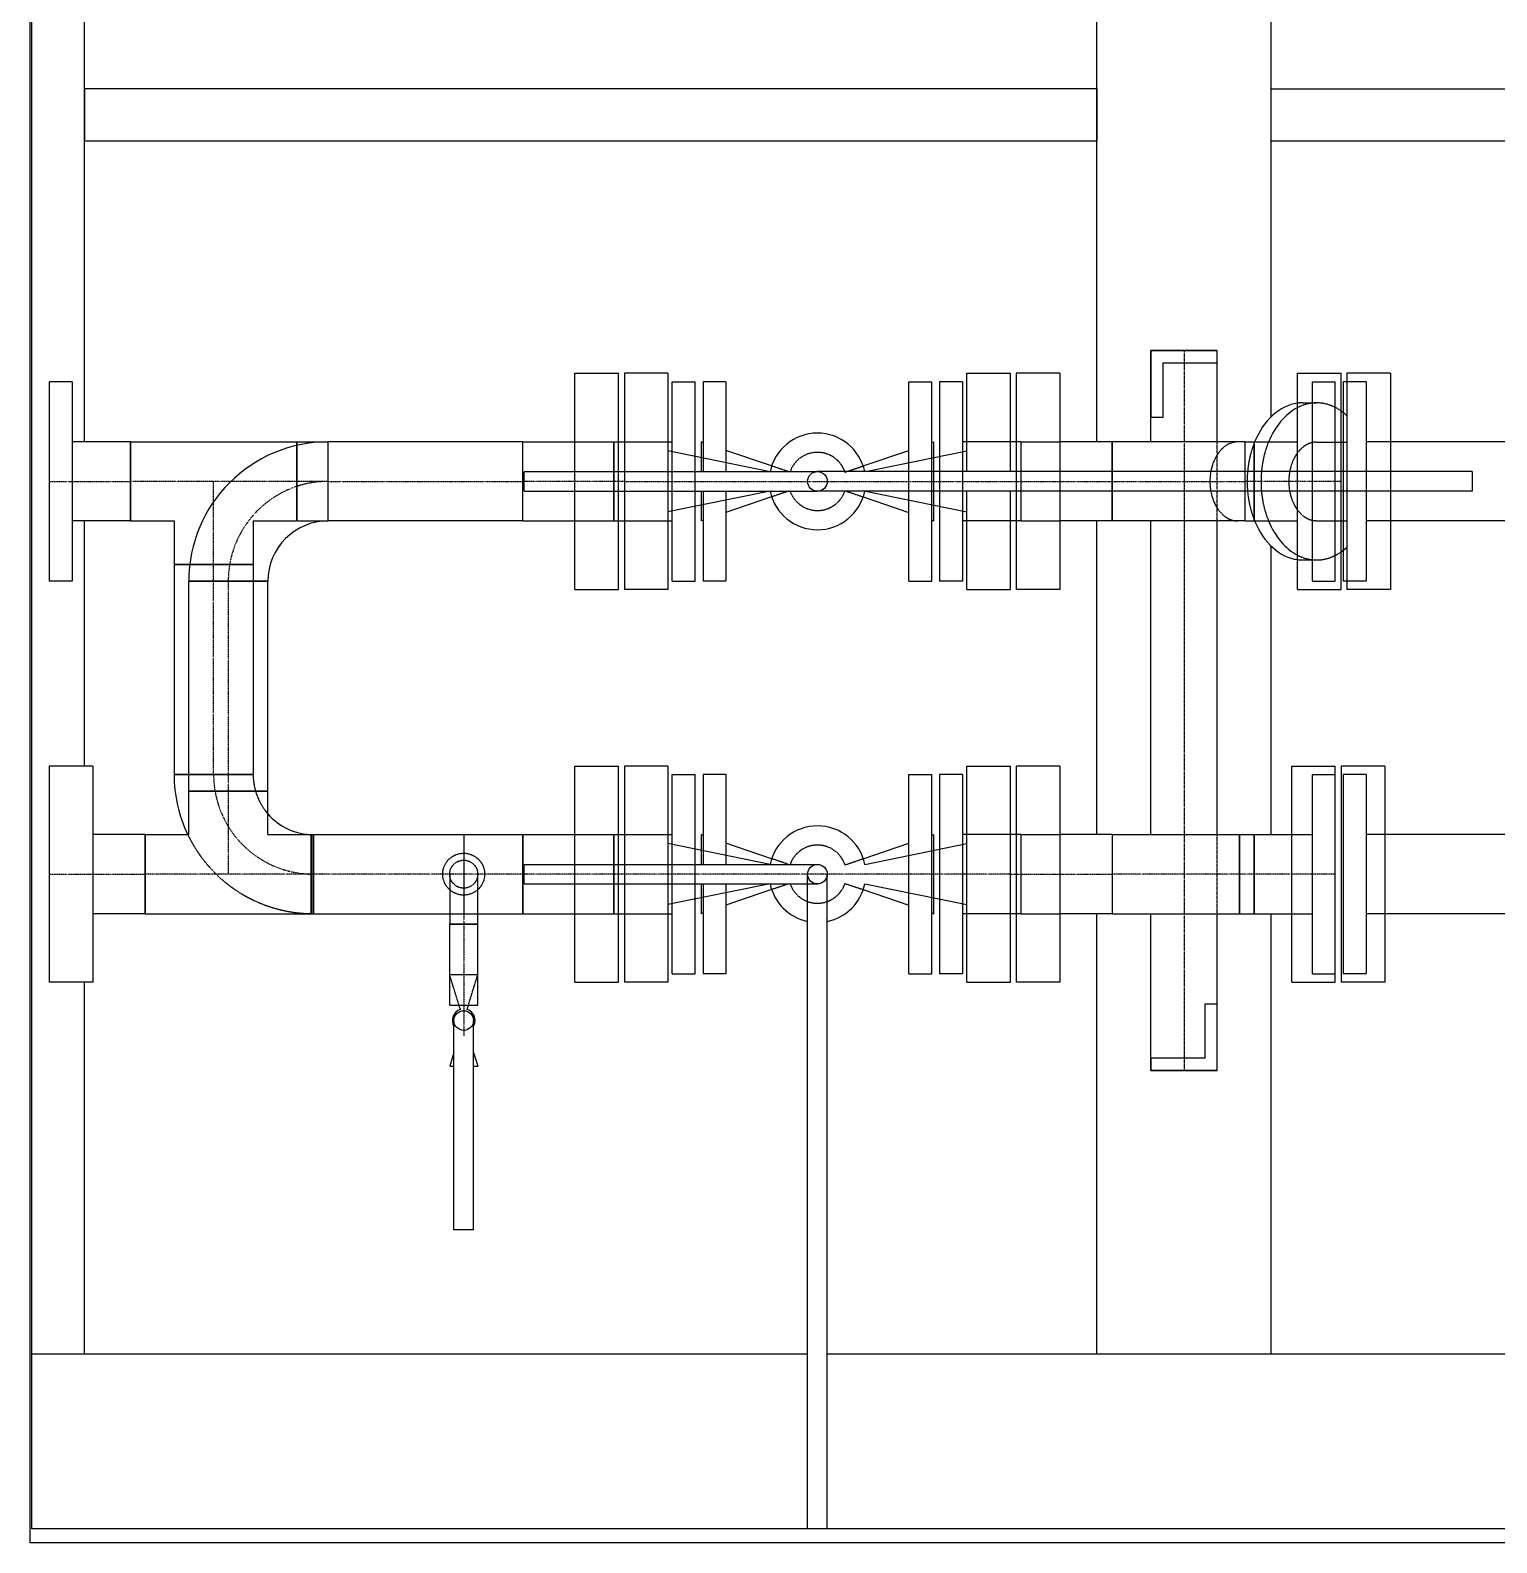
# Model space of a CAD drawing. Header units: millimetres. Extents: x -10011772 to -8149599, y 2847708 to 3434448.
# Drawn here: x -9500857 to -9498617, y 3161839 to 3164150 of the extents above; entities that cross this region are included whole.
import ezdxf

# ---------------------------------------------------------------- set-up
doc = ezdxf.new("R2010")
doc.units = ezdxf.units.MM
for name, pattern in [('DASHDOT2', [0.5, 0.25, -0.125, 0, -0.125]), ('DIVIDE2', [0.625, 0.25, -0.125, 0, -0.125, 0, -0.125]), ('HIDDEN2', [0.1875, 0.125, -0.0625])]:
    doc.linetypes.add(name, pattern=pattern)
doc.layers.add('总平面底图', color=9, linetype='Continuous')

# ---------------------------------------------------------------- blocks, each defined once
blk = doc.blocks.new('总平面底图 爆炸危险区 LOCATION I')
at = {"layer": '总平面底图'}
for p, q in [((224298.7, 117195.6), (224298.7, 119395.6)), ((232798.7, 117195.6), (224298.7, 117195.6))]:
    blk.add_line(p, q, dxfattribs=at)
at = {"layer": '总平面底图', "linetype": 'Continuous'}
for p, q in [((224300, 117339.7), (224300, 119273)), ((224340.1, 118036.5), (224340.1, 119273)), ((225113.3, 118036.5), (225113.3, 118976.1)), ((225246.6, 118055.8), (225246.6, 118976.1)), ((225113.3, 118306.3), (224340.1, 118306.3)), ((224340.1, 118306.3), (224340.1, 118266.2)), ((225113.3, 118306.3), (225113.3, 118266.2)), ((225246.6, 118266.2), (225246.6, 118306.3)), ((225246.6, 118306.3), (226310, 118306.3)), ((225113.3, 118266.2), (224340.1, 118266.2)), ((225653, 118266.2), (225246.6, 118266.2)), ((225154.6, 118106.3), (225205.4, 118106.3)), ((225154.6, 118036.5), (225154.6, 118106.3)), ((225205.4, 118106.3), (225154.6, 118106.3)), ((225154.6, 118106.3), (225154.6, 118055.5)), ((225205.4, 118036.5), (225205.4, 118106.3)), ((225205.4, 118096.8), (225205.4, 118106.3)), ((224714.7, 118006.3), (224714.7, 118088.9)), ((224714.7, 118088.9), (224748.1, 118088.9)), ((224748.1, 118006.3), (224748.1, 118088.9)), ((224752.5, 118088.9), (224752.5, 118006.3)), ((224785.8, 118088.9), (224752.5, 118088.9)), ((224785.8, 118088.9), (224785.8, 118006.3)), ((225014.1, 118013.8), (225014.1, 118088.9)), ((225014.1, 118088.9), (225047.4, 118088.9)), ((225047.4, 118013.8), (225047.4, 118088.9)), ((225051.8, 118088.9), (225051.8, 118013.8)), ((225085.2, 118088.9), (225051.8, 118088.9)), ((225085.2, 118088.9), (225085.2, 118013.8)), ((225164.1, 118096.8), (225205.4, 118096.8)), ((225164.1, 118055.5), (225164.1, 118096.8)), ((225266.6, 118013.8), (225266.6, 118088.9)), ((225266.6, 118088.9), (225300, 118088.9)), ((225300, 118013.8), (225300, 118088.9)), ((225304.4, 118088.9), (225304.4, 118013.8)), ((225337.7, 118088.9), (225304.4, 118088.9)), ((225337.7, 118088.9), (225337.7, 118013.8)), ((224313.3, 118082.5), (224313.3, 118006.3)), ((224330.8, 118082.5), (224313.3, 118082.5)), ((224330.8, 118082.5), (224330.8, 118006.3)), ((224789.1, 118029), (224789.1, 118082.5)), ((224789.1, 118082.5), (224806.6, 118082.5)), ((224806.6, 118025.4), (224806.6, 118082.5)), ((224812.6, 118082.5), (224812.6, 118024.2)), ((224830.1, 118082.5), (224812.6, 118082.5)), ((224830.1, 118082.5), (224830.1, 118020.6)), ((224969.8, 118020.6), (224969.8, 118082.5)), ((224969.8, 118082.5), (224987.3, 118082.5)), ((224987.3, 118024.2), (224987.3, 118082.5)), ((224993.3, 118082.5), (224993.3, 118025.4)), ((225010.8, 118082.5), (224993.3, 118082.5)), ((225010.8, 118082.5), (225010.8, 118029)), ((225301.5, 118082.5), (225301.5, 118059)), ((225304.4, 118082.5), (225301.5, 118082.5)), ((225154.6, 118055.5), (225164.1, 118055.5)), ((224375.3, 118036.5), (224330.8, 118036.5)), ((224375.3, 118036.5), (224375.3, 118006.3)), ((224375.3, 117976.1), (224375.3, 118036.5)), ((224375.3, 118036.5), (224502.3, 118036.5)), ((224502.3, 118036.5), (224502.3, 118033.7)), ((224502.3, 118036.5), (224526.2, 118036.5)), ((224502.3, 118033.7), (224502.3, 118036.5)), ((224526.2, 117976.1), (224526.2, 118036.5)), ((224674.9, 118036.5), (224526.2, 118036.5)), ((224526.2, 117976.1), (224526.2, 118036.5)), ((224674.9, 118006.3), (224674.9, 118036.5)), ((224674.9, 118036.5), (224714.7, 118036.5)), ((224674.9, 117976.1), (224674.9, 118036.5)), ((224748.1, 118036.5), (224752.5, 118036.5)), ((224785.8, 118036.5), (224789.1, 118036.5)), ((224811.1, 118036.5), (224811.1, 118024.5)), ((224812.6, 118035.9), (224811.1, 118036.5)), ((224987.3, 118035.9), (224988.9, 118036.5)), ((224988.9, 118024.5), (224988.9, 118036.5)), ((225014.1, 118036.5), (225010.8, 118036.5)), ((225051.8, 118036.5), (225047.4, 118036.5)), ((225125, 118036.5), (225085.2, 118036.5)), ((225125, 118036.5), (225125, 118013.8)), ((225125, 118013.8), (225125, 118036.5)), ((225226.8, 118036.5), (225125, 118036.5)), ((225226.8, 118013.8), (225226.8, 118036.5)), ((225226.8, 118036.5), (225266.6, 118036.5)), ((225226.8, 118013.8), (225226.8, 118036.5)), ((225300, 118036.3), (225304.4, 118036.3)), ((225454.4, 118036.5), (225337.7, 118036.5)), ((224863.8, 118013.7), (224785.8, 118029.6)), ((224865, 118018.1), (224830.1, 118030)), ((224934.9, 118018.1), (224969.8, 118030)), ((224936.6, 118013.8), (225014.1, 118029.6)), ((224748.1, 118013.8), (224752.5, 118013.8)), ((224863.3, 118013.8), (224863.9, 118013.8)), ((225400, 118013.8), (224900, 118013.8)), ((225400, 118013.8), (225400, 118006.3)), ((224313.3, 118006.3), (224313.3, 117930.1)), ((224330.8, 118006.3), (224330.8, 117930.1)), ((224375.3, 118006.3), (224375.3, 117976.1)), ((224674.9, 117976.1), (224674.9, 118006.3)), ((224714.7, 117923.8), (224714.7, 118006.3)), ((224748.1, 117923.8), (224748.1, 118006.3)), ((224748.1, 117998.8), (224752.5, 117998.8)), ((224752.5, 118006.3), (224752.5, 117923.8)), ((224785.8, 118006.3), (224785.8, 117923.8)), ((224863.8, 117998.9), (224785.8, 117983)), ((224863.3, 117998.8), (224863.9, 117998.8)), ((225400, 117998.8), (224900, 117998.8)), ((224936.6, 117998.8), (225014.1, 117983)), ((225014.1, 117923.8), (225014.1, 117998.8)), ((225047.4, 117923.8), (225047.4, 117998.8)), ((225051.8, 117998.8), (225051.8, 117923.8)), ((225085.2, 117998.8), (225085.2, 117923.8)), ((225125, 117998.8), (225125, 117976.1)), ((225125, 117976.1), (225125, 117998.8)), ((225226.8, 117976.1), (225226.8, 117998.8)), ((225226.8, 117976.1), (225226.8, 117998.8)), ((225266.6, 117923.8), (225266.6, 117998.8)), ((225300, 117923.8), (225300, 117998.8)), ((225304.4, 117998.8), (225304.4, 117923.8)), ((225337.7, 117998.8), (225337.7, 117923.8)), ((225400, 118006.3), (225400, 117998.8)), ((224806.6, 117930.1), (224806.6, 117987.2)), ((224811.1, 117988.1), (224811.1, 117976.1)), ((224812.6, 117988.4), (224812.6, 117930.1)), ((224865, 117994.5), (224830.1, 117982.6)), ((224830.1, 117992), (224830.1, 117930.1)), ((224934.9, 117994.5), (224969.8, 117982.6)), ((224969.8, 117930.1), (224969.8, 117992)), ((224987.3, 117930.1), (224987.3, 117988.4)), ((224988.9, 117976.1), (224988.9, 117988.1)), ((224993.3, 117987.2), (224993.3, 117930.1)), ((224375.3, 117976.1), (224330.8, 117976.1)), ((224340.1, 117788.9), (224340.1, 117976.1)), ((224375.3, 117976.1), (224408.6, 117976.1)), ((224408.6, 117976.1), (224408.6, 117942.8)), ((224674.9, 117976.1), (224526.2, 117976.1)), ((224674.9, 117976.1), (224714.7, 117976.1)), ((224748.1, 117976.1), (224752.5, 117976.1)), ((224785.8, 117976.1), (224789.1, 117976.1)), ((224789.1, 117930.1), (224789.1, 117983.6)), ((224812.6, 117976.7), (224811.1, 117976.1)), ((224987.3, 117976.7), (224988.9, 117976.1)), ((225010.8, 117983.6), (225010.8, 117930.1)), ((225014.1, 117976.1), (225010.8, 117976.1)), ((225051.8, 117976.1), (225047.4, 117976.1)), ((225125, 117976.1), (225085.2, 117976.1)), ((225113.3, 117736.5), (225113.3, 117976.1)), ((225226.8, 117976.1), (225125, 117976.1)), ((225154.6, 117736.5), (225154.6, 117976.1)), ((225205.4, 117736.5), (225205.4, 117976.1)), ((225226.8, 117976.1), (225266.6, 117976.1)), ((225300, 117976.3), (225304.4, 117976.3)), ((225454.4, 117976.1), (225337.7, 117976.1)), ((225246.6, 117736.5), (225246.6, 117956.8)), ((225301.5, 117953.6), (225301.5, 117930.1)), ((224420.6, 117942.8), (224408.6, 117942.8)), ((224408.6, 117942.8), (224408.6, 117782.5)), ((224408.6, 117942.8), (224420.6, 117942.8)), ((224330.8, 117930.1), (224313.3, 117930.1)), ((224419.8, 117930.1), (224480.1, 117930.1)), ((224419.8, 117769.8), (224419.8, 117930.1)), ((224480.1, 117930.1), (224419.8, 117930.1)), ((224480.1, 117769.8), (224480.1, 117930.1)), ((224789.1, 117930.1), (224806.6, 117930.1)), ((224830.1, 117930.1), (224812.6, 117930.1)), ((224969.8, 117930.1), (224987.3, 117930.1)), ((225010.8, 117930.1), (224993.3, 117930.1)), ((225304.4, 117930.1), (225301.5, 117930.1)), ((224714.7, 117923.8), (224748.1, 117923.8)), ((224785.8, 117923.8), (224752.5, 117923.8)), ((225014.1, 117923.8), (225047.4, 117923.8)), ((225085.2, 117923.8), (225051.8, 117923.8)), ((225266.6, 117923.8), (225300, 117923.8)), ((225337.7, 117923.8), (225304.4, 117923.8)), ((224313.3, 117788.9), (224313.3, 117706.3)), ((224346.6, 117788.9), (224313.3, 117788.9)), ((224346.6, 117788.9), (224346.6, 117706.3)), ((224714.7, 117706.3), (224714.7, 117788.9)), ((224714.7, 117788.9), (224748.1, 117788.9)), ((224748.1, 117706.3), (224748.1, 117788.9)), ((224752.5, 117788.9), (224752.5, 117706.3)), ((224785.8, 117788.9), (224752.5, 117788.9)), ((224785.8, 117788.9), (224785.8, 117706.3)), ((225014.1, 117706.3), (225014.1, 117788.9)), ((225014.1, 117788.9), (225047.4, 117788.9)), ((225047.4, 117706.3), (225047.4, 117788.9)), ((225051.8, 117788.9), (225051.8, 117706.3)), ((225085.2, 117788.9), (225051.8, 117788.9)), ((225085.2, 117788.9), (225085.2, 117706.3)), ((225262.2, 117623.8), (225262.2, 117788.9)), ((225262.2, 117788.9), (225295.5, 117788.9)), ((225295.5, 117623.8), (225295.5, 117788.9)), ((225300, 117788.9), (225300, 117623.8)), ((225333.3, 117788.9), (225300, 117788.9)), ((225333.3, 117788.9), (225333.3, 117623.8)), ((224408.6, 117782.5), (224419.8, 117782.5)), ((224419.8, 117782.5), (224408.6, 117782.5)), ((224789.1, 117729), (224789.1, 117782.5)), ((224789.1, 117782.5), (224806.6, 117782.5)), ((224806.6, 117725.4), (224806.6, 117782.5)), ((224812.6, 117782.5), (224812.6, 117724.2)), ((224830.1, 117782.5), (224812.6, 117782.5)), ((224830.1, 117782.5), (224830.1, 117720.6)), ((224969.8, 117720.6), (224969.8, 117782.5)), ((224969.8, 117782.5), (224987.3, 117782.5)), ((224987.3, 117724.2), (224987.3, 117782.5)), ((224993.3, 117782.5), (224993.3, 117725.4)), ((225010.8, 117782.5), (224993.3, 117782.5)), ((225010.8, 117782.5), (225010.8, 117729)), ((224419.8, 117769.8), (224480.1, 117769.8)), ((224450, 117769.8), (224419.8, 117769.8)), ((224419.8, 117736.5), (224419.8, 117769.8)), ((224480.1, 117769.8), (224450, 117769.8)), ((224480.1, 117736.5), (224480.1, 117769.8)), ((224386.5, 117736.5), (224346.6, 117736.5)), ((224386.5, 117676.1), (224386.5, 117736.5)), ((224386.5, 117736.5), (224419.8, 117736.5)), ((224386.5, 117736.5), (224386.5, 117706.3)), ((224480.1, 117736.5), (224513.4, 117736.5)), ((224513.4, 117676.1), (224513.4, 117736.5)), ((224513.5, 117736.5), (224513.5, 117676.1)), ((224513.5, 117736.5), (224674.9, 117736.5)), ((224629.8, 117736.5), (224629.8, 117676.1)), ((224674.9, 117706.3), (224674.9, 117736.5)), ((224674.9, 117736.5), (224714.7, 117736.5)), ((224674.9, 117736.5), (224674.9, 117676.1)), ((224748.1, 117736.5), (224752.5, 117736.5)), ((224785.8, 117736.5), (224789.1, 117736.5)), ((224811.1, 117736.5), (224811.1, 117724.5)), ((224812.6, 117735.9), (224811.1, 117736.5)), ((224987.3, 117735.9), (224988.9, 117736.5)), ((224988.9, 117724.5), (224988.9, 117736.5)), ((225014.1, 117736.5), (225010.8, 117736.5)), ((225051.8, 117736.5), (225047.4, 117736.5)), ((225125, 117736.5), (225085.2, 117736.5)), ((225125, 117736.5), (225125, 117706.3)), ((225125, 117736.5), (225125, 117676.1)), ((225125, 117736.5), (225222.3, 117736.5)), ((225222.3, 117676.1), (225222.3, 117736.5)), ((225222.3, 117736.5), (225262.2, 117736.5)), ((225222.3, 117736.5), (225222.3, 117676.1)), ((225450, 117736.5), (225333.3, 117736.5)), ((224863.8, 117713.7), (224785.8, 117729.6)), ((224865, 117718.1), (224830.1, 117730)), ((224934.9, 117718.1), (224969.8, 117730)), ((224936.1, 117713.7), (225014.1, 117729.6)), ((224748.1, 117713.8), (224752.5, 117713.8)), ((224863.3, 117713.8), (224863.9, 117713.8)), ((224313.3, 117706.3), (224313.3, 117623.8)), ((224346.6, 117706.3), (224346.6, 117623.8)), ((224386.5, 117706.3), (224386.5, 117676.1)), ((224674.9, 117676.1), (224674.9, 117706.3)), ((224714.7, 117623.8), (224714.7, 117706.3)), ((224748.1, 117623.8), (224748.1, 117706.3)), ((224748.1, 117698.8), (224752.5, 117698.8)), ((224752.5, 117706.3), (224752.5, 117623.8)), ((224785.8, 117706.3), (224785.8, 117623.8)), ((224863.8, 117698.9), (224785.8, 117683)), ((224863.3, 117698.8), (224863.9, 117698.8)), ((224892.5, 117206.3), (224892.5, 117706.3)), ((224907.5, 117206.3), (224907.5, 117706.3)), ((224936.1, 117698.9), (225014.1, 117683)), ((225014.1, 117623.8), (225014.1, 117706.3)), ((225047.4, 117623.8), (225047.4, 117706.3)), ((225051.8, 117706.3), (225051.8, 117623.8)), ((225085.2, 117706.3), (225085.2, 117623.8)), ((225125, 117706.3), (225125, 117676.1)), ((224806.6, 117630.1), (224806.6, 117687.2)), ((224811.1, 117688.1), (224811.1, 117676.1)), ((224812.6, 117688.4), (224812.6, 117630.1)), ((224865, 117694.5), (224830.1, 117682.6)), ((224830.1, 117692), (224830.1, 117630.1)), ((224934.9, 117694.5), (224969.8, 117682.6)), ((224969.8, 117630.1), (224969.8, 117692)), ((224987.3, 117630.1), (224987.3, 117688.4)), ((224988.9, 117676.1), (224988.9, 117688.1)), ((224993.3, 117687.2), (224993.3, 117630.1)), ((224386.5, 117676.1), (224346.6, 117676.1)), ((224386.5, 117676.1), (224513.4, 117676.1)), ((224513.5, 117676.1), (224674.9, 117676.1)), ((224619.1, 117676.1), (224619.1, 117668.2)), ((224640.5, 117668.2), (224640.5, 117676.1)), ((224674.9, 117676.1), (224714.7, 117676.1)), ((224748.1, 117676.1), (224752.5, 117676.1)), ((224785.8, 117676.1), (224789.1, 117676.1)), ((224789.1, 117630.1), (224789.1, 117683.6)), ((224812.6, 117676.7), (224811.1, 117676.1)), ((224987.3, 117676.7), (224988.9, 117676.1)), ((225010.8, 117683.6), (225010.8, 117630.1)), ((225014.1, 117676.1), (225010.8, 117676.1)), ((225051.8, 117676.1), (225047.4, 117676.1)), ((225125, 117676.1), (225085.2, 117676.1)), ((225113.3, 117339.7), (225113.3, 117676.1)), ((225125, 117676.1), (225222.3, 117676.1)), ((225154.6, 117556.3), (225154.6, 117676.1)), ((225205.4, 117556.3), (225205.4, 117676.1)), ((225222.3, 117676.1), (225262.2, 117676.1)), ((225246.6, 117339.7), (225246.6, 117676.1)), ((225450, 117676.1), (225333.3, 117676.1)), ((224629.8, 117668.2), (224619.1, 117668.2)), ((224619.1, 117668.2), (224640.5, 117668.2)), ((224619.1, 117606.3), (224619.1, 117668.2)), ((224640.5, 117668.2), (224629.8, 117668.2)), ((224640.5, 117606.3), (224640.5, 117668.2)), ((224640.5, 117629.3), (224619.1, 117629.3)), ((224789.1, 117630.1), (224806.6, 117630.1)), ((224830.1, 117630.1), (224812.6, 117630.1)), ((224969.8, 117630.1), (224987.3, 117630.1)), ((225010.8, 117630.1), (224993.3, 117630.1)), ((224346.6, 117623.8), (224313.3, 117623.8)), ((224340.1, 117339.7), (224340.1, 117623.8)), ((224714.7, 117623.8), (224748.1, 117623.8)), ((224785.8, 117623.8), (224752.5, 117623.8)), ((225014.1, 117623.8), (225047.4, 117623.8)), ((225085.2, 117623.8), (225051.8, 117623.8)), ((225262.2, 117623.8), (225295.5, 117623.8)), ((225333.3, 117623.8), (225300, 117623.8)), ((224619.1, 117606.3), (224640.5, 117606.3)), ((224627.3, 117602.8), (224626.2, 117606.3)), ((224632.4, 117602.8), (224633.4, 117606.3)), ((225195.9, 117607.1), (225195.9, 117565.8)), ((225205.4, 117607.1), (225195.9, 117607.1)), ((225205.4, 117556.3), (225205.4, 117607.1)), ((224622.3, 117434.5), (224622.3, 117594.5)), ((224637.3, 117434.5), (224637.3, 117594.5)), ((224622.3, 117570), (224619.1, 117559.7)), ((224637.3, 117570), (224640.5, 117559.7)), ((224619.1, 117559.7), (224622.3, 117559.7)), ((224637.3, 117559.7), (224640.5, 117559.7)), ((225195.9, 117565.8), (225154.6, 117565.8)), ((225154.6, 117565.8), (225154.6, 117556.3)), ((225205.4, 117556.3), (225154.6, 117556.3)), ((225154.6, 117556.3), (225205.4, 117556.3)), ((224629.8, 117434.5), (224622.3, 117434.5)), ((224637.3, 117434.5), (224629.8, 117434.5)), ((224300, 117206.3), (224300, 117339.7)), ((224892.5, 117339.7), (224300, 117339.7)), ((224340.1, 117339.7), (224300, 117339.7)), ((225994.3, 117339.7), (224907.5, 117339.7)), ((225246.6, 117339.7), (225113.3, 117339.7)), ((224892.5, 117206.3), (224300, 117206.3)), ((224900, 117206.3), (224892.5, 117206.3)), ((224907.5, 117206.3), (224900, 117206.3)), ((225994.3, 117206.3), (224907.5, 117206.3))]:
    blk.add_line(p, q, dxfattribs=at)
at = {"layer": '总平面底图', "linetype": 'DASHDOT2'}
for p, q in [((225180, 118106.3), (225180, 117556.3)), ((225205.4, 117976.1), (225205.4, 118036.5)), ((225205.4, 117676.1), (225205.4, 117736.5)), ((225205.4, 117556.3), (225205.4, 117607.1))]:
    blk.add_line(p, q, dxfattribs=at)
at = {"layer": '总平面底图', "linetype": 'HIDDEN2'}
for p, q in [((225278, 117930.1), (225278, 118082.5)), ((225278, 118082.5), (225295.5, 118082.5)), ((225295.5, 117930.1), (225295.5, 118082.5)), ((225319, 118082.5), (225304.4, 118082.5)), ((225319, 118082.5), (225319, 117930.1)), ((225270.6, 118066.3), (225281.2, 118066.3)), ((225301.5, 118059), (225301.5, 117953.6)), ((224502.3, 118033.7), (224502.3, 117976.1)), ((224502.3, 117976.1), (224502.3, 118033.7)), ((224714.7, 118036.5), (224744.6, 118036.5)), ((224744.6, 118006.3), (224744.6, 118036.5)), ((224744.6, 118036.5), (224748.1, 118036.5)), ((224744.6, 118036.5), (224744.6, 117976.1)), ((224752.5, 118036.5), (224785.8, 118036.5)), ((225047.4, 118036.5), (225014.1, 118036.5)), ((225055.3, 118036.5), (225051.8, 118036.5)), ((225055.3, 118036.5), (225055.3, 117976.1)), ((225055.3, 118036.5), (225085.2, 118036.5)), ((225055.3, 118036.5), (225055.3, 118006.3)), ((225233.5, 117976.1), (225233.5, 118036.5)), ((225233.5, 118036.5), (225233.5, 117976.1)), ((225277.6, 118036.5), (225278, 118036.5)), ((225281.2, 118036.3), (225300, 118036.3)), ((225337.7, 118036.5), (225319, 118036.5)), ((224789.1, 118006.3), (224789.1, 118029)), ((224806.6, 118006.3), (224806.6, 118025.4)), ((224811.1, 118024.5), (224811.1, 118013.8)), ((224812.6, 118024.2), (224812.6, 118013.8)), ((224830.1, 118020.6), (224830.1, 118013.8)), ((224969.8, 118006.3), (224969.8, 118020.6)), ((224987.3, 118006.3), (224987.3, 118024.2)), ((224988.9, 117988.1), (224988.9, 118024.5)), ((224993.3, 118025.4), (224993.3, 118006.3)), ((225010.8, 118029), (225010.8, 118006.3)), ((224676.1, 118006.3), (224676.1, 118013.8)), ((224676.1, 118013.8), (224748.1, 118013.8)), ((224752.5, 118013.8), (224863.3, 118013.8)), ((224863.9, 118013.8), (224900, 118013.8)), ((224877.8, 118013.8), (224865, 118018.1)), ((224921, 118013.4), (224934.9, 118018.1)), ((225051.8, 118013.8), (225051.8, 118006.3)), ((225085.2, 118013.8), (225085.2, 118006.3)), ((225125, 118013.8), (225125, 118006.3)), ((225125, 117998.8), (225125, 118013.8)), ((225226.8, 117998.8), (225226.8, 118013.8)), ((225226.8, 117998.8), (225226.8, 118013.8)), ((225266.6, 117998.8), (225266.6, 118013.8)), ((225300, 117998.8), (225300, 118013.8)), ((225304.4, 118013.8), (225304.4, 117998.8)), ((225337.7, 118013.8), (225337.7, 117998.8)), ((224676.1, 117998.8), (224676.1, 118006.3)), ((224676.1, 117998.8), (224748.1, 117998.8)), ((224744.6, 117976.1), (224744.6, 118006.3)), ((224752.5, 117998.8), (224863.3, 117998.8)), ((224789.1, 117983.6), (224789.1, 118006.3)), ((224806.6, 117987.2), (224806.6, 118006.3)), ((224811.1, 117998.8), (224811.1, 117988.1)), ((224812.6, 117998.8), (224812.6, 117988.4)), ((224830.1, 117998.8), (224830.1, 117992)), ((224863.9, 117998.8), (224900, 117998.8)), ((224877.8, 117998.8), (224865, 117994.5)), ((224921, 117999.2), (224934.9, 117994.5)), ((224969.8, 117992), (224969.8, 118006.3)), ((224987.3, 117988.4), (224987.3, 118006.3)), ((224993.3, 118006.3), (224993.3, 117987.2)), ((225010.8, 118006.3), (225010.8, 117983.6)), ((225051.8, 118006.3), (225051.8, 117998.8)), ((225055.3, 118006.3), (225055.3, 117976.1)), ((225085.2, 118006.3), (225085.2, 117998.8)), ((225125, 118006.3), (225125, 117998.8)), ((224468.9, 117976.1), (224502.3, 117976.1)), ((224468.9, 117976.1), (224468.9, 117942.8)), ((224502.3, 117976.1), (224526.2, 117976.1)), ((224714.7, 117976.1), (224744.6, 117976.1)), ((224744.6, 117976.1), (224748.1, 117976.1)), ((224752.5, 117976.1), (224785.8, 117976.1)), ((225047.4, 117976.1), (225014.1, 117976.1)), ((225055.3, 117976.1), (225051.8, 117976.1)), ((225055.3, 117976.1), (225085.2, 117976.1)), ((225277.6, 117976.1), (225278, 117976.1)), ((225281.2, 117976.3), (225300, 117976.3)), ((225337.7, 117976.1), (225319, 117976.1)), ((224468.9, 117942.8), (224420.6, 117942.8)), ((224420.6, 117942.8), (224468.9, 117942.8)), ((224468.9, 117942.8), (224468.9, 117782.5)), ((225270.6, 117946.3), (225281.2, 117946.3)), ((225278, 117930.1), (225295.5, 117930.1)), ((225319, 117930.1), (225304.4, 117930.1)), ((224419.8, 117782.5), (224468.9, 117782.5)), ((224468.9, 117782.5), (224419.8, 117782.5)), ((225278, 117630.1), (225278, 117782.5)), ((225278, 117782.5), (225295.5, 117782.5)), ((225301.5, 117782.5), (225301.5, 117630.1)), ((225319, 117782.5), (225301.5, 117782.5)), ((225319, 117782.5), (225319, 117630.1)), ((224515, 117736.5), (224515, 117676.1)), ((224515, 117676.1), (224515, 117736.5)), ((224714.7, 117736.5), (224744.6, 117736.5)), ((224744.6, 117736.5), (224744.6, 117676.1)), ((224744.6, 117706.3), (224744.6, 117736.5)), ((224744.6, 117736.5), (224748.1, 117736.5)), ((224752.5, 117736.5), (224785.8, 117736.5)), ((225047.4, 117736.5), (225014.1, 117736.5)), ((225055.3, 117736.5), (225051.8, 117736.5)), ((225055.3, 117736.5), (225055.3, 117706.3)), ((225055.3, 117736.5), (225055.3, 117676.1)), ((225055.3, 117736.5), (225085.2, 117736.5)), ((225233.5, 117676.1), (225233.5, 117736.5)), ((225233.5, 117736.5), (225233.5, 117676.1)), ((225262.2, 117736.5), (225278, 117736.5)), ((225333.3, 117736.5), (225319, 117736.5)), ((224789.1, 117706.3), (224789.1, 117729)), ((224806.6, 117706.3), (224806.6, 117725.4)), ((224811.1, 117724.5), (224811.1, 117713.8)), ((224812.6, 117724.2), (224812.6, 117713.8)), ((224830.1, 117720.6), (224830.1, 117713.8)), ((224969.8, 117706.3), (224969.8, 117720.6)), ((224987.3, 117706.3), (224987.3, 117724.2)), ((224988.9, 117688.1), (224988.9, 117724.5)), ((224993.3, 117725.4), (224993.3, 117706.3)), ((225010.8, 117729), (225010.8, 117706.3)), ((224676.1, 117706.3), (224676.1, 117713.8)), ((224676.1, 117713.8), (224748.1, 117713.8)), ((224752.5, 117713.8), (224863.3, 117713.8)), ((224863.9, 117713.8), (224900, 117713.8)), ((224877.8, 117713.8), (224865, 117718.1)), ((224921, 117713.4), (224934.9, 117718.1)), ((224619.1, 117706.3), (224619.1, 117676.1)), ((224640.5, 117676.1), (224640.5, 117706.3)), ((224676.1, 117698.8), (224676.1, 117706.3)), ((224676.1, 117698.8), (224748.1, 117698.8)), ((224744.6, 117676.1), (224744.6, 117706.3)), ((224752.5, 117698.8), (224863.3, 117698.8)), ((224789.1, 117683.6), (224789.1, 117706.3)), ((224806.6, 117687.2), (224806.6, 117706.3)), ((224811.1, 117698.8), (224811.1, 117688.1)), ((224812.6, 117698.8), (224812.6, 117688.4)), ((224830.1, 117698.8), (224830.1, 117692)), ((224863.9, 117698.8), (224900, 117698.8)), ((224877.8, 117698.8), (224865, 117694.5)), ((224921, 117699.2), (224934.9, 117694.5)), ((224969.8, 117692), (224969.8, 117706.3)), ((224987.3, 117688.4), (224987.3, 117706.3)), ((224993.3, 117706.3), (224993.3, 117687.2)), ((225010.8, 117706.3), (225010.8, 117683.6)), ((225055.3, 117706.3), (225055.3, 117676.1)), ((224714.7, 117676.1), (224744.6, 117676.1)), ((224744.6, 117676.1), (224748.1, 117676.1)), ((224752.5, 117676.1), (224785.8, 117676.1)), ((225047.4, 117676.1), (225014.1, 117676.1)), ((225055.3, 117676.1), (225051.8, 117676.1)), ((225055.3, 117676.1), (225085.2, 117676.1)), ((225262.2, 117676.1), (225278, 117676.1)), ((225333.3, 117676.1), (225319, 117676.1)), ((224626.2, 117606.3), (224619.1, 117629.3)), ((224633.4, 117606.3), (224640.5, 117629.3)), ((225278, 117630.1), (225295.5, 117630.1)), ((225319, 117630.1), (225301.5, 117630.1))]:
    blk.add_line(p, q, dxfattribs=at)
at = {"layer": '总平面底图', "linetype": 'DIVIDE2'}
for p, q in [((224313.3, 118006.3), (224375.3, 118006.3)), ((224451.9, 118006.3), (224375.3, 118006.3)), ((224375.3, 118006.3), (224375.3, 118006.3)), ((224375.3, 118006.3), (224375.3, 118006.3)), ((224438.8, 117990.8), (224438.8, 118006.3)), ((224502.3, 118006.3), (224451.9, 118006.3)), ((224526.1, 118006.3), (224502.3, 118006.3)), ((224502.3, 118006.3), (224502.3, 118006.3)), ((224526.1, 118006.3), (224526.2, 118006.3)), ((224526.1, 118006.3), (224526.1, 118006.3)), ((224526.2, 118006.3), (224674.9, 118006.3)), ((224748.1, 118006.3), (224674.9, 118006.3)), ((224752.5, 118006.3), (224748.1, 118006.3)), ((224752.5, 118006.3), (225047.4, 118006.3)), ((225047.4, 118006.3), (225051.8, 118006.3)), ((225051.8, 118006.3), (225125, 118006.3)), ((225125, 118006.3), (225226.8, 118006.3)), ((225300, 118006.3), (225226.8, 118006.3)), ((224438.8, 117942.8), (224438.8, 117990.8)), ((224438.8, 117782.5), (224438.8, 117942.8)), ((224438.8, 117942.8), (224438.8, 117942.8)), ((224450, 117930.1), (224450, 117769.8)), ((224450, 117930.1), (224450, 117930.1)), ((224450, 117930.1), (224450, 117930.1)), ((224438.8, 117782.5), (224438.8, 117782.5)), ((224438.8, 117782.5), (224438.8, 117782.5)), ((224450, 117769.8), (224450, 117769.8)), ((224450, 117769.8), (224450, 117706.3)), ((224313.3, 117706.3), (224386.5, 117706.3)), ((224386.5, 117706.3), (224386.5, 117706.3)), ((224513.4, 117706.3), (224386.5, 117706.3)), ((224386.5, 117706.3), (224386.5, 117706.3)), ((224513.5, 117706.3), (224513.4, 117706.3)), ((224674.9, 117706.3), (224513.5, 117706.3)), ((224629.8, 117706.3), (224629.8, 117676.1)), ((224748.1, 117706.3), (224674.9, 117706.3)), ((224752.5, 117706.3), (224748.1, 117706.3)), ((225047.4, 117706.3), (224752.5, 117706.3)), ((225047.4, 117706.3), (225051.8, 117706.3)), ((225051.8, 117706.3), (225125, 117706.3)), ((225222.3, 117706.3), (225125, 117706.3)), ((225295.5, 117706.3), (225222.3, 117706.3)), ((224629.8, 117676.1), (224629.8, 117668.2)), ((224629.8, 117668.2), (224629.8, 117668.2)), ((224629.8, 117668.2), (224629.8, 117668.2)), ((224629.8, 117668.2), (224629.8, 117629.3)), ((224629.8, 117629.3), (224629.8, 117606.3)), ((224629.8, 117606.3), (224629.8, 117582.7))]:
    blk.add_line(p, q, dxfattribs=at)
at = {"layer": '总平面底图', "linetype": 'Continuous'}
for centre in [(224900, 118006.3), (224900, 117706.3), (224629.8, 117594.5)]:
    blk.add_circle(centre, 7.5, dxfattribs=at)
at = {"layer": '总平面底图', "linetype": 'HIDDEN2'}
for radius in [16, 10.7]:
    blk.add_circle((224629.8, 117706.3), radius, dxfattribs=at)
at = {"layer": '总平面底图', "linetype": 'Continuous'}
for centre, radius, start, end in [((224900, 118006.3), 36.9, 11.7395, 168.4388), ((224526.2, 117930.1), 106.4, 90, 180), ((224900, 118006.3), 36.9, 191.5612, 348.2605), ((224526.2, 117930.1), 46, 90, 180), ((224515, 117782.5), 106.4, 180, 205.6477), ((224515, 117782.5), 46, 196.0134, 196.0263), ((224515, 117782.5), 46, 220.7784, 270), ((224900, 117706.3), 36.9, 11.5612, 168.4388), ((224900, 117706.3), 36.9, 191.5612, 258.2605), ((224900, 117706.3), 36.9, 281.7395, 348.4388), ((224515, 117782.5), 106.4, 269.1736, 269.179), ((224629.8, 117594.5), 8.7, 107.0439, 210.4447), ((224629.8, 117594.5), 8.7, 0, 72.9561), ((224629.8, 117594.5), 8.7, 329.5553, 0)]:
    blk.add_arc(centre, radius, start, end, dxfattribs=at)
at = {"layer": '总平面底图', "linetype": 'HIDDEN2'}
for centre, radius, start, end in [((224900, 118006.3), 22.2, 18.7413, 160.2779), ((224900, 118006.3), 22.2, 199.7221, 341.2587), ((224515, 117782.5), 46, 180, 196.0134), ((224515, 117782.5), 46, 196.0263, 220.7784), ((224515, 117782.5), 106.4, 205.6477, 269.1736), ((224900, 117706.3), 22.2, 18.7413, 160.2779), ((224900, 117706.3), 22.2, 199.7221, 341.2587), ((224515, 117782.5), 106.4, 269.179, 270)]:
    blk.add_arc(centre, radius, start, end, dxfattribs=at)
at = {"layer": '总平面底图', "linetype": 'DIVIDE2'}
for centre, start, end in [((224526.2, 117930.1), 90, 180), ((224515, 117782.5), 180, 189.5941), ((224515, 117782.5), 189.6017, 268.8465), ((224515, 117782.5), 189.5941, 189.6017), ((224515, 117782.5), 268.8465, 268.854), ((224515, 117782.5), 268.854, 270)]:
    blk.add_arc(centre, 76.2, start, end, dxfattribs=at)
at = {"layer": '总平面底图', "linetype": 'Continuous'}
for centre, major_axis, start_param, end_param in [((225270.6, 118006.3), (0, 60), 0.092994, 1.044067), ((225281.2, 118006.3), (0, 60), 0.34996, 1.044067), ((225281.2, 118006.3), (0, 60), 5.703454, 5.824341), ((225270.6, 118006.3), (0, -60), 5.239118, 6.190191), ((225281.2, 118006.3), (0, -60), 5.239118, 5.933225), ((225281.2, 118006.3), (0, -60), 0.458844, 0.579732)]:
    blk.add_ellipse(centre, major_axis=major_axis, ratio=0.707107, start_param=start_param, end_param=end_param, dxfattribs=at)
at = {"layer": '总平面底图', "linetype": 'HIDDEN2'}
for centre, major_axis, start_param, end_param in [((225281.2, 118006.3), (0, 60), 5.824341, 6.633146), ((225270.6, 118006.3), (0, 60), 0, 0.092994), ((225221.1, 118006.3), (0, 30.2), 0, 3.141593), ((225270.6, 118006.3), (0, 60), 1.044067, 2.097525), ((225281.2, 118006.3), (0, 60), 1.044067, 2.097525), ((225281.2, 118006.3), (0, -30), 3.141593, 6.283185), ((225281.2, 118006.3), (0, -60), 0, 0.458844), ((225281.2, 118006.3), (0, -60), 5.933225, 6.283185), ((225270.6, 118006.3), (0, -60), 6.190191, 6.283185)]:
    blk.add_ellipse(centre, major_axis=major_axis, ratio=0.707107, start_param=start_param, end_param=end_param, dxfattribs=at)

msp = doc.modelspace()

# ---------------------------------------------------------------- block references
at = {"layer": '总平面底图', "xscale": 2, "yscale": 2, "zscale": 2}
msp.add_blockref('总平面底图 爆炸危险区 LOCATION I', (-9949454.3, 2927447.9), dxfattribs=at)

doc.saveas('drawing.dxf')
